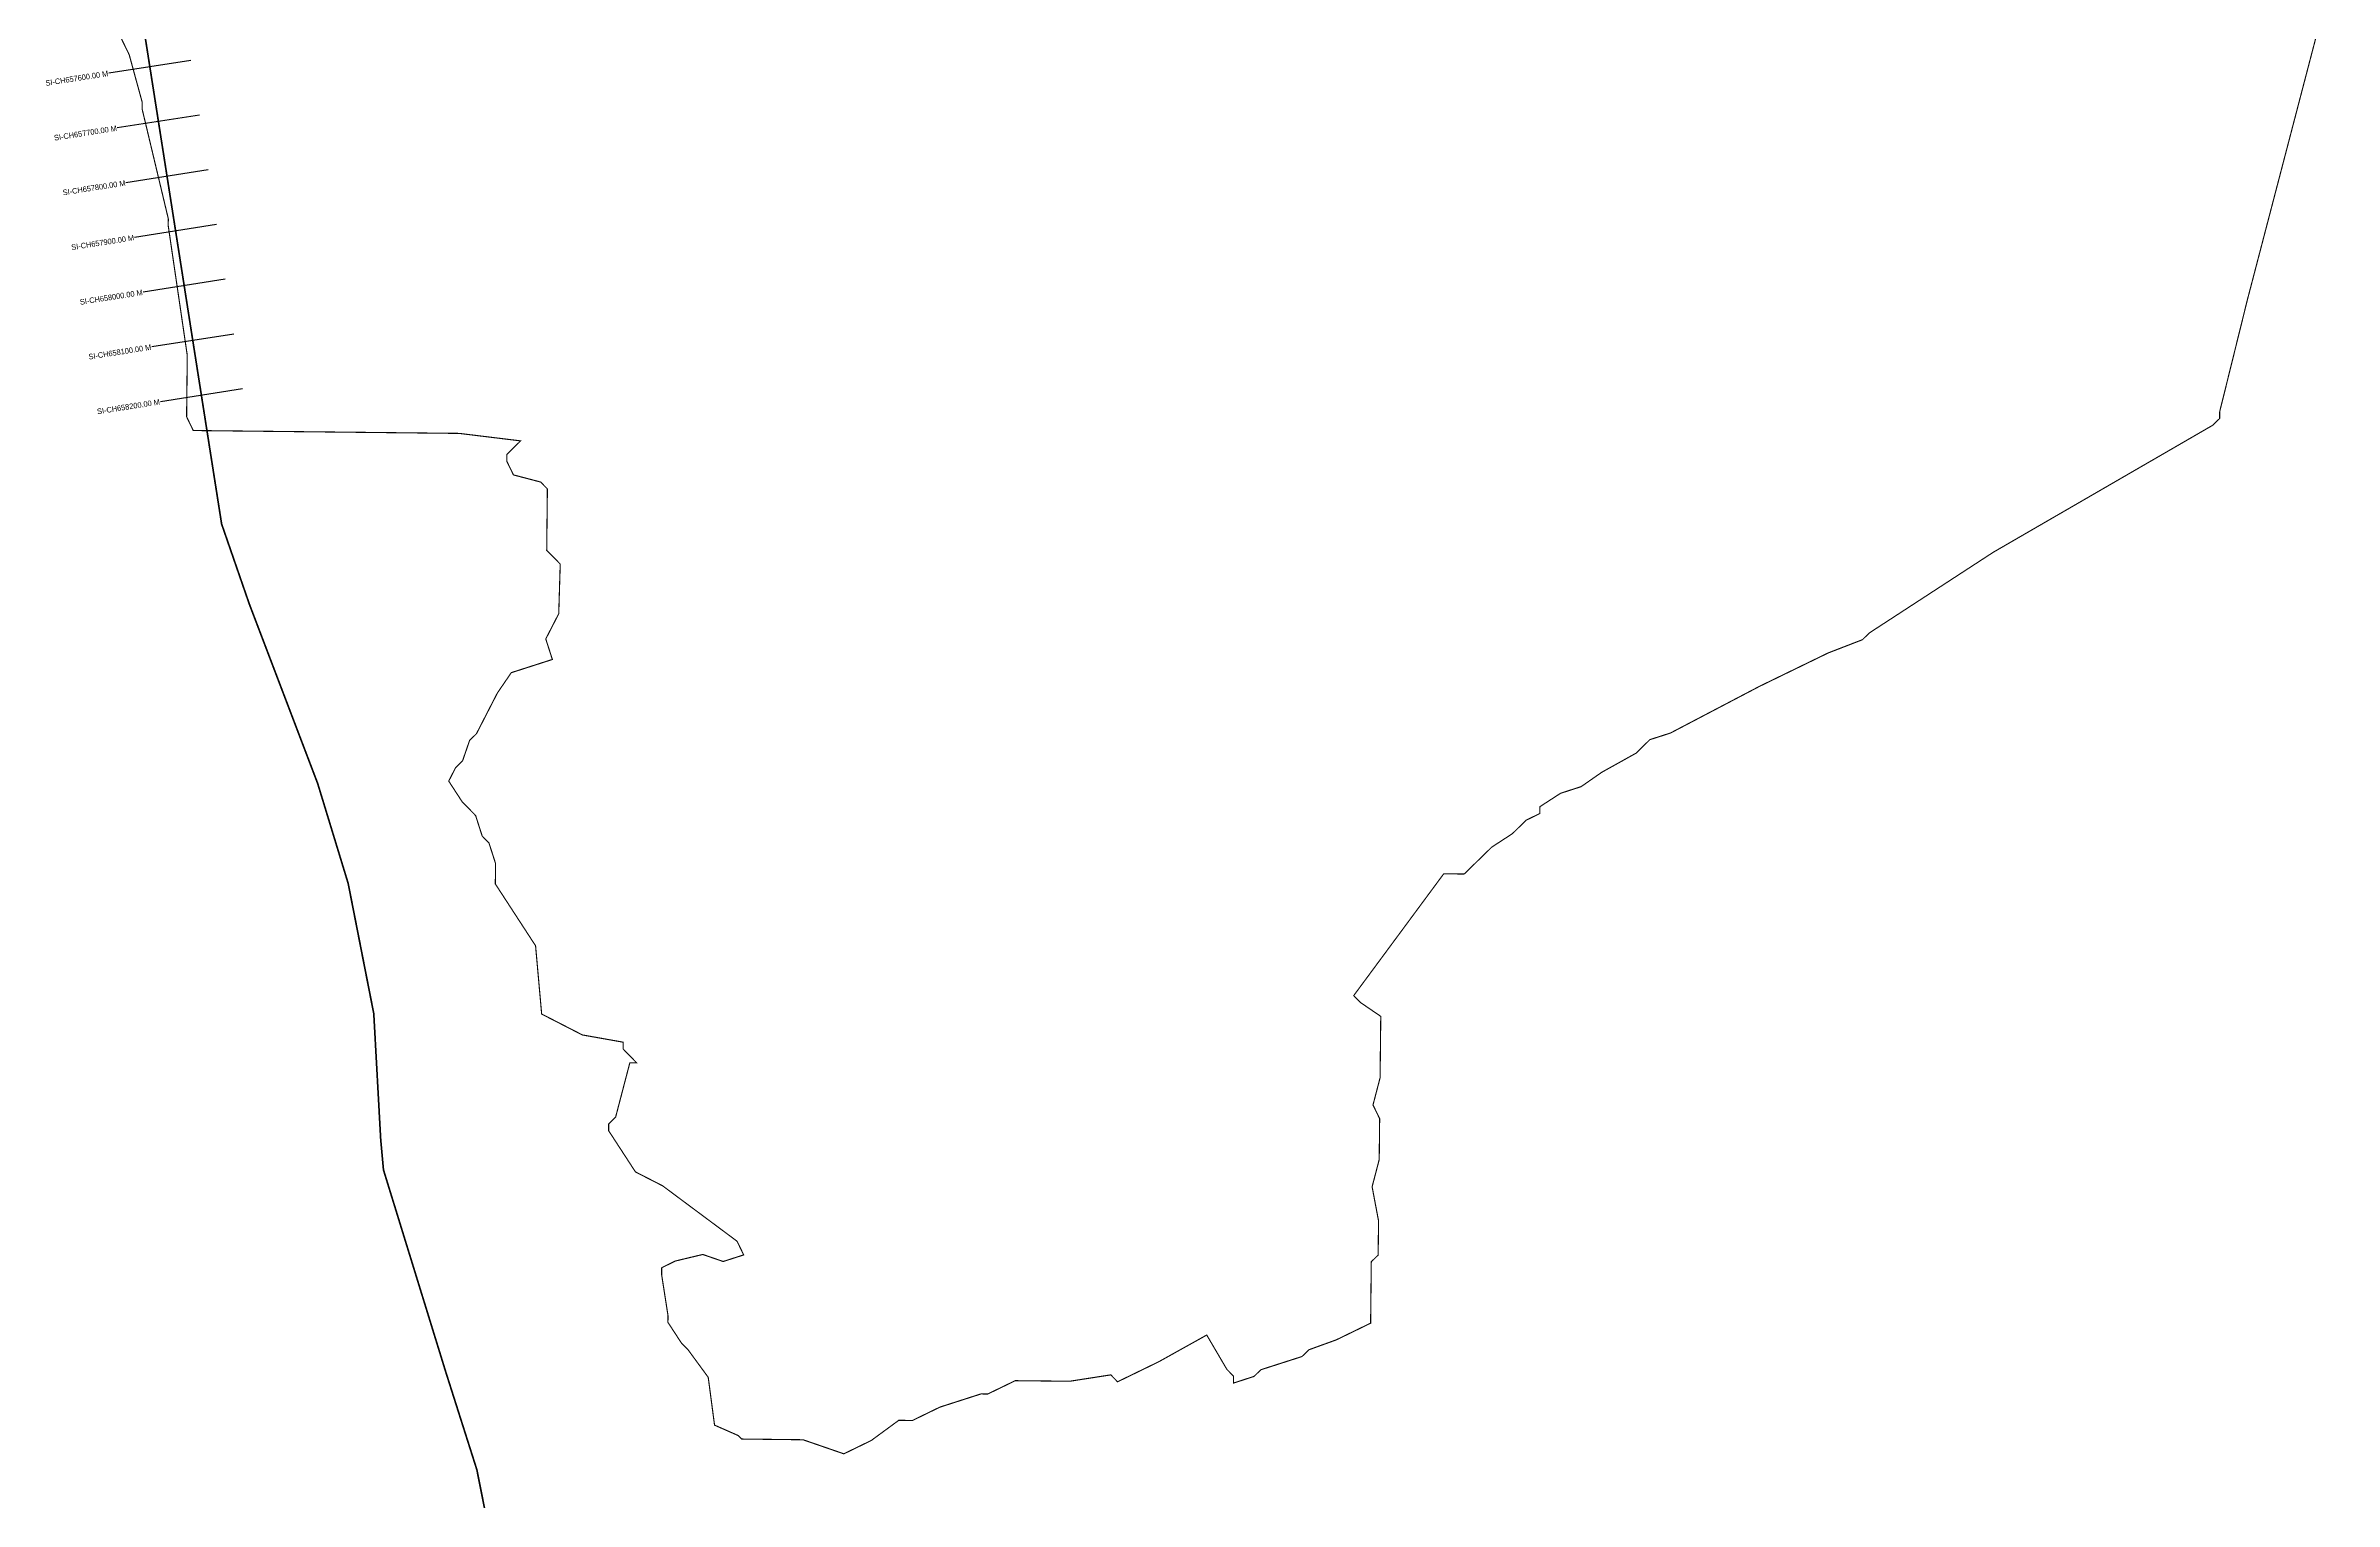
# Model space of a CAD drawing. Header units: metres. Extents: x 333202 to 337824, y 1782223 to 1790673.
# Drawn here: x 333670 to 337799, y 1785395 to 1788022 of the extents above; entities that cross this region are included whole.
import ezdxf
from ezdxf.enums import TextEntityAlignment as Align

# ---------------------------------------------------------------- set-up
doc = ezdxf.new("R2010")
doc.units = ezdxf.units.M
for name, color, linetype in [('CS', 134, 'Continuous'), ('CSMark', 6, 'Continuous'), ('NATURALLY PROTECTED', 3, 'Continuous')]:
    doc.layers.add(name, color=color, linetype=linetype)

msp = doc.modelspace()

# ---------------------------------------------------------------- linework, layer by layer
at = {"color": 6, "const_width": 2}
msp.add_lwpolyline([(337797.5, 1788159), (337642, 1787563.7), (337591.9, 1787361.2), (337591.8, 1787348.9), (337579.3, 1787336.7), (337183.4, 1787107.5), (336959.8, 1786961.9), (336947.4, 1786949.7), (336885.6, 1786925.8), (336761.8, 1786865.6), (336600.9, 1786781.2), (336563.8, 1786769.3), (336538.9, 1786744.9), (336477, 1786710.4), (336439.8, 1786684.5), (336402.7, 1786672.5), (336365.5, 1786648.4), (336365.4, 1786636), (336340.7, 1786624), (336315.8, 1786599.6), (336278.6, 1786575.4), (336228.8, 1786526.8), (336191.9, 1786527.2), (336029.5, 1786307.4), (336041.7, 1786294.9), (336078.3, 1786269.9), (336077.1, 1786159.1), (336064.3, 1786110), (336076.3, 1786085.3), (336075.5, 1786011.4), (336062.7, 1785962.4), (336074.3, 1785900.7), (336073.6, 1785839.1), (336061.2, 1785827), (336060, 1785716.2), (335998.1, 1785686.1), (335948.6, 1785668.2), (335936.2, 1785656), (335862.1, 1785632.2), (335849.6, 1785620.1), (335812.6, 1785608.1), (335812.7, 1785620.5), (335800.6, 1785632.9), (335764.3, 1785694.8), (335677.6, 1785646.5), (335603.4, 1785610.4), (335591.2, 1785622.9), (335517.2, 1785611.4), (335418.8, 1785612.4), (335369.3, 1785588.4), (335357, 1785588.5), (335282.9, 1785564.7), (335233.4, 1785540.6), (335208.7, 1785540.9), (335159.1, 1785504.5), (335109.6, 1785480.4), (335036, 1785505.8), (334925.3, 1785507.1), (334919.2, 1785513.3), (334876.3, 1785532.2), (334864.9, 1785618.5), (334828.6, 1785668.1), (334816.4, 1785680.6), (334792.2, 1785717.7), (334792.3, 1785730.1), (334780.8, 1785804), (334781, 1785816.3), (334805.7, 1785828.4), (334855.1, 1785840.2), (334891.9, 1785827.5), (334928.9, 1785839.4), (334916.9, 1785864.1), (334782.6, 1785964.1), (334733.6, 1785989.2), (334685.2, 1786063.6), (334685.3, 1786075.9), (334697.8, 1786088), (334723.5, 1786186.2), (334735.7, 1786186.1), (334711.4, 1786211), (334711.5, 1786223.3), (334637.8, 1786236.4), (334564.4, 1786274.1), (334553.4, 1786397.3), (334480.8, 1786508.9), (334481.2, 1786545.8), (334469.3, 1786582.9), (334457.1, 1786595.3), (334445.2, 1786632.4), (334420.9, 1786657.3), (334396.7, 1786694.5), (334409.2, 1786718.9), (334421.7, 1786731.1), (334434.4, 1786767.9), (334446.8, 1786780.1), (334484.5, 1786853.5), (334509.6, 1786890.2), (334583.7, 1786914), (334571.8, 1786951), (334595.2, 1786996.6), (334597.9, 1787086.2), (334573.5, 1787111), (334574.7, 1787221.8), (334562.6, 1787234.2), (334513.5, 1787247.1), (334501.4, 1787271.9), (334501.6, 1787284.1), (334526.4, 1787308.5), (334415.8, 1787322), (333935.8, 1787327.2), (333923.8, 1787352), (333925, 1787462.8), (333890.6, 1787697), (333890.8, 1787709.3), (333843.7, 1787906.8), (333843.7, 1787919.6), (333820.2, 1788005.5), (333796.1, 1788055)], dxfattribs=at)
at = {"layer": 'CS'}
for p, q in [((333931.5, 1787995.2), (333783.3, 1787972)), ((333947, 1787896.4), (333798.8, 1787873.2)), ((333962.5, 1787797.7), (333814.3, 1787774.4)), ((333978, 1787698.9), (333829.8, 1787675.6)), ((333993.5, 1787600.1), (333845.4, 1787576.8)), ((334009.1, 1787501.3), (333860.9, 1787478)), ((334024.6, 1787402.5), (333876.4, 1787379.2))]:
    msp.add_line(p, q, dxfattribs=at)
at = {"layer": 'NATURALLY PROTECTED', "const_width": 3, "flags": 128}
msp.add_lwpolyline([(333834.3, 1788131.1), (333887.6, 1787791.6), (333933, 1787502), (333987, 1787158.4), (334036.7, 1787014.7), (334160.2, 1786690.4), (334215.3, 1786509.8), (334261.5, 1786274.8), (334267.7, 1786162.1), (334274, 1786047.5), (334279, 1785992.8), (334325.4, 1785842.2), (334391.1, 1785629), (334447.5, 1785451.6), (334488.5, 1785245.4)], dxfattribs=at)

# ---------------------------------------------------------------- texts
at = {"layer": 'CSMark'}
for s, p in [('SI-CH657600.00 M', (333782.3, 1787971.8)), ('SI-CH657700.00 M', (333797.8, 1787873)), ('SI-CH657800.00 M', (333813.4, 1787774.2)), ('SI-CH657900.00 M', (333828.9, 1787675.4)), ('SI-CH658000.00 M', (333844.4, 1787576.7)), ('SI-CH658100.00 M', (333859.9, 1787477.9)), ('SI-CH658200.00 M', (333875.4, 1787379.1))]:
    msp.add_text(s, height=10, rotation=8.9213, dxfattribs=at).set_placement(p, align=Align.MIDDLE_RIGHT)

doc.saveas('drawing.dxf')
